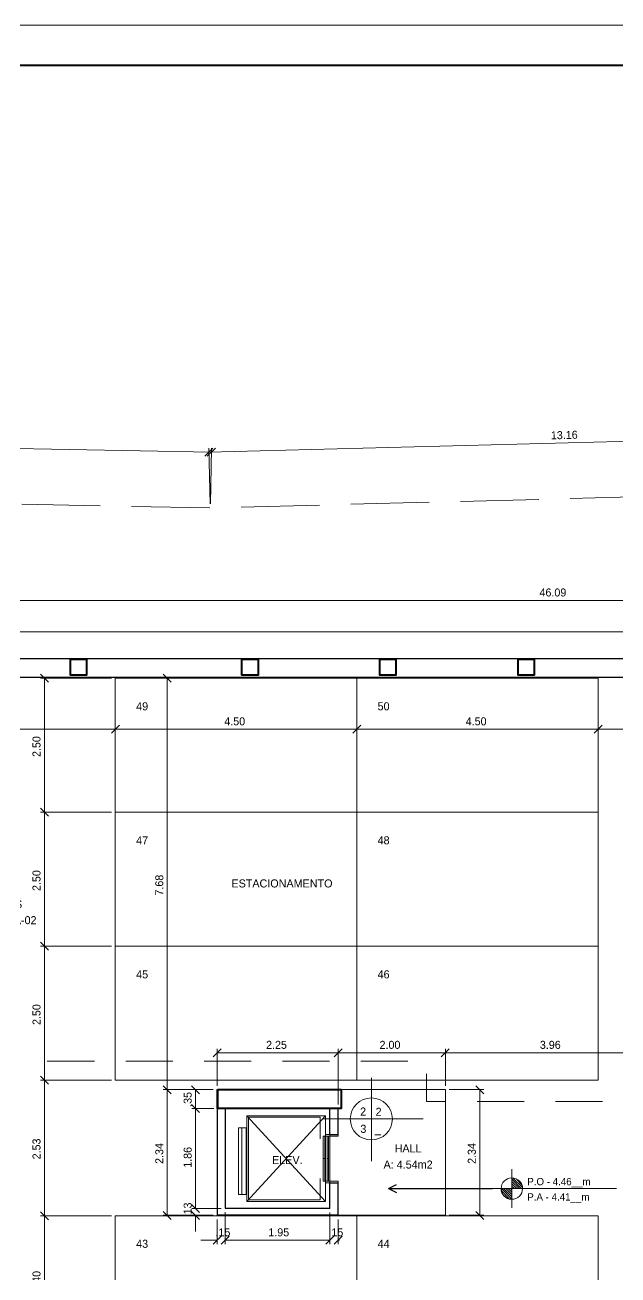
# Model space of a CAD drawing. Header units: metres. Extents: x -5.3 to 83.9, y -21.1 to 42.
# Drawn here: x 15.48 to 26.53, y 18.7 to 42.02 of the extents above; entities that cross this region are included whole.
import ezdxf
from ezdxf.enums import TextEntityAlignment as Align

# ---------------------------------------------------------------- set-up
doc = ezdxf.new("R2010")
doc.units = ezdxf.units.M
doc.header["$MEASUREMENT"] = 0
doc.linetypes.add('DGN Style 2', pattern=[1.46055, 0.87633, -0.58422])
doc.linetypes.add('DGN Style 3', pattern=[2.04477, 1.46055, -0.58422])
for name, color, linetype, lineweight in [('Level 23', 7, 'Continuous', 0), ('Level 24', 7, 'Continuous', 0), ('Level 28', 7, 'Continuous', 0), ('Level 31', 7, 'Continuous', 0), ('Level 41', 7, 'Continuous', 0), ('Level 42', 7, 'Continuous', 0), ('Level 54', 7, 'Continuous', 0), ('Level 63', 7, 'Continuous', 0), ('Level 7', 7, 'Continuous', 0), ('Level 8', 7, 'Continuous', 0)]:
    doc.layers.add(name, color=color, linetype=linetype, lineweight=lineweight)
doc.styles.add('Style-CIVIL', font='CIVIL.shx')
doc.styles.add('Style-INTL_ENGINEERING', font='INTL_ENGINEERING.shx')
doc.dimstyles.get("Standard").update_dxf_attribs({"dimtxt": 0.18, "dimasz": 0.18, "dimexe": 0.18, "dimexo": 0.0625, "dimgap": 0.09, "dimtad": 0, "dimtih": 1, "dimtoh": 1, "dimdec": 4, "dimzin": 1, "dimdsep": 46, "dimtxsty": 'Standard', "dimcen": 0, "dimadec": 0, "dimazin": 0, "dimtfac": 1, "dimtdec": 4, "dimtofl": 0, "dimtmove": 0, "dimatfit": 3, "dimfxl": 0, "dimtolj": 1, "dimtzin": 1, "dimarcsym": 0})

# ---------------------------------------------------------------- blocks, each defined once
blk = doc.blocks.new('*D64')
at = {"layer": 'Defpoints'}
for p in [(2.377, 34.366), (10.665, 34.208), (2.358, 33.328), (18.933, 33.013)]:
    blk.add_point(p, dxfattribs=at)
at = {"layer": 'Level 23', "color": 2, "linetype": 'Continuous', "lineweight": 0}
for p, q in [((2.301, 34.292), (2.454, 34.439)), ((2.359, 33.403), (2.379, 34.44)), ((18.953, 34.051), (2.377, 34.366)), ((19.029, 34.124), (18.877, 33.977)), ((18.935, 33.088), (18.954, 34.125))]:
    blk.add_line(p, q, dxfattribs=at)
at = {"layer": 'Level 23', "color": 2, "linetype": 'Continuous', "lineweight": 0, "style": 'Style-INTL_ENGINEERING'}
blk.add_text('16.58', height=0.1492, rotation=358.9108, dxfattribs=at).set_placement((10.427, 34.362), align=Align.MIDDLE_LEFT)
blk = doc.blocks.new('_Oblique')
at = {"color": 0, "linetype": 'ByBlock', "lineweight": -2}
blk.add_line((0.5, 0.5), (-0.5, -0.5), dxfattribs=at)
blk = doc.blocks.new('*D65')
at = {"layer": 'Defpoints'}
for p in [(18.906, 34.051), (25.485, 34.221), (32.09, 33.353), (18.933, 33.013)]:
    blk.add_point(p, dxfattribs=at)
at = {"layer": 'Level 23', "color": 2, "linetype": 'Continuous', "lineweight": 0}
for p, q in [((32.063, 34.391), (18.906, 34.051)), ((32.136, 34.468), (31.991, 34.315)), ((32.088, 33.427), (32.061, 34.465)), ((18.834, 33.975), (18.979, 34.128)), ((18.931, 33.088), (18.904, 34.126))]:
    blk.add_line(p, q, dxfattribs=at)
at = {"layer": 'Level 23', "color": 2, "linetype": 'Continuous', "lineweight": 0, "style": 'Style-INTL_ENGINEERING'}
blk.add_text('13.16', height=0.1492, rotation=1.4796, dxfattribs=at).set_placement((25.282, 34.365), align=Align.MIDDLE_LEFT)
blk = doc.blocks.new('*D70')
at = {"layer": 'Defpoints'}
for p in [(14.969, 30.699), (27.274, 30.699), (2.664, 29.854), (27.274, 29.854)]:
    blk.add_point(p, dxfattribs=at)
at = {"layer": 'Level 23', "color": 2, "linetype": 'Continuous', "lineweight": 0}
for p, q in [((2.59, 30.624), (2.739, 30.773)), ((2.664, 29.928), (2.664, 30.773)), ((2.664, 30.699), (27.274, 30.699)), ((27.348, 30.773), (27.199, 30.624)), ((27.274, 29.928), (27.274, 30.773))]:
    blk.add_line(p, q, dxfattribs=at)
at = {"layer": 'Level 23', "color": 2, "linetype": 'Continuous', "lineweight": 0, "style": 'Style-INTL_ENGINEERING'}
blk.add_text('24.61', height=0.1492, dxfattribs=at).set_placement((14.728, 30.848), align=Align.MIDDLE_LEFT)
blk = doc.blocks.new('*D75')
at = {"layer": 'Defpoints'}
for p in [(25.361, 31.286), (48.407, 31.286), (2.314, 30.204), (48.407, 30.204)]:
    blk.add_point(p, dxfattribs=at)
at = {"layer": 'Level 23', "color": 2, "linetype": 'Continuous', "lineweight": 0}
for p, q in [((2.24, 31.211), (2.389, 31.36)), ((2.314, 30.278), (2.314, 31.36)), ((2.314, 31.286), (48.407, 31.286)), ((48.481, 31.36), (48.332, 31.211)), ((48.407, 30.278), (48.407, 31.36))]:
    blk.add_line(p, q, dxfattribs=at)
at = {"layer": 'Level 23', "color": 2, "linetype": 'Continuous', "lineweight": 0, "style": 'Style-INTL_ENGINEERING'}
blk.add_text('46.09', height=0.1492, dxfattribs=at).set_placement((25.07, 31.435), align=Align.MIDDLE_LEFT)
blk = doc.blocks.new('*D139')
at = {"layer": 'Defpoints'}
for p in [(21.664, 28.883), (23.914, 28.883), (21.664, 28.151), (26.164, 28.151)]:
    blk.add_point(p, dxfattribs=at)
at = {"layer": 'Level 23', "color": 2, "linetype": 'Continuous', "lineweight": 0}
for p, q in [((21.59, 28.808), (21.739, 28.957)), ((21.664, 28.225), (21.664, 28.957)), ((26.239, 28.957), (26.09, 28.808)), ((26.164, 28.225), (26.164, 28.957)), ((26.164, 28.883), (21.664, 28.883))]:
    blk.add_line(p, q, dxfattribs=at)
at = {"layer": 'Level 23', "color": 2, "linetype": 'Continuous', "lineweight": 0, "style": 'Style-INTL_ENGINEERING'}
blk.add_text('4.50', height=0.1492, rotation=0.0001, dxfattribs=at).set_placement((23.695, 29.031), align=Align.MIDDLE_LEFT)
blk = doc.blocks.new('*D140')
at = {"layer": 'Defpoints'}
for p in [(17.164, 28.883), (19.414, 28.883), (17.164, 28.151), (21.664, 28.151)]:
    blk.add_point(p, dxfattribs=at)
at = {"layer": 'Level 23', "color": 2, "linetype": 'Continuous', "lineweight": 0}
for p, q in [((17.09, 28.808), (17.239, 28.957)), ((17.164, 28.225), (17.164, 28.957)), ((21.739, 28.957), (21.59, 28.808)), ((21.664, 28.225), (21.664, 28.957)), ((21.664, 28.883), (17.164, 28.883))]:
    blk.add_line(p, q, dxfattribs=at)
at = {"layer": 'Level 23', "color": 2, "linetype": 'Continuous', "lineweight": 0, "style": 'Style-INTL_ENGINEERING'}
blk.add_text('4.50', height=0.1492, rotation=0.0001, dxfattribs=at).set_placement((19.195, 29.031), align=Align.MIDDLE_LEFT)
blk = doc.blocks.new('*D141')
at = {"layer": 'Defpoints'}
for p in [(11.664, 28.883), (14.414, 28.883), (11.664, 28.145), (17.164, 28.151)]:
    blk.add_point(p, dxfattribs=at)
at = {"layer": 'Level 23', "color": 2, "linetype": 'Continuous', "lineweight": 0}
for p, q in [((11.59, 28.808), (11.739, 28.957)), ((11.664, 28.219), (11.664, 28.957)), ((17.239, 28.957), (17.09, 28.808)), ((17.164, 28.225), (17.164, 28.957)), ((17.164, 28.883), (11.664, 28.883))]:
    blk.add_line(p, q, dxfattribs=at)
at = {"layer": 'Level 23', "color": 2, "linetype": 'Continuous', "lineweight": 0, "style": 'Style-INTL_ENGINEERING'}
blk.add_text('5.50', height=0.1492, rotation=0.0001, dxfattribs=at).set_placement((14.195, 29.031), align=Align.MIDDLE_LEFT)
blk = doc.blocks.new('*D138')
at = {"layer": 'Defpoints'}
for p in [(26.164, 28.883), (26.719, 28.883), (26.164, 28.151), (27.274, 27.54)]:
    blk.add_point(p, dxfattribs=at)
at = {"layer": 'Level 23', "color": 2, "linetype": 'Continuous', "lineweight": 0}
for p, q in [((26.09, 28.808), (26.239, 28.957)), ((26.164, 28.225), (26.164, 28.957)), ((27.348, 28.957), (27.199, 28.808)), ((27.274, 27.614), (27.274, 28.957)), ((27.274, 28.883), (26.164, 28.883))]:
    blk.add_line(p, q, dxfattribs=at)
at = {"layer": 'Level 23', "color": 2, "linetype": 'Continuous', "lineweight": 0, "style": 'Style-INTL_ENGINEERING'}
blk.add_text('1.11', height=0.1492, rotation=0.0001, dxfattribs=at).set_placement((26.633, 29.031), align=Align.MIDDLE_LEFT)
blk = doc.blocks.new('*D185')
at = {"layer": 'Defpoints'}
for p in [(28.39, 19.389), (26.164, 18.377), (27.277, 18.377), (26.164, 17.409)]:
    blk.add_point(p, dxfattribs=at)
at = {"layer": 'Level 23', "color": 2, "linetype": 'Continuous', "lineweight": 0}
for p, q in [((28.39, 19.315), (28.39, 18.302)), ((26.09, 18.302), (26.239, 18.451)), ((26.164, 17.483), (26.164, 18.451)), ((28.464, 18.451), (28.315, 18.302)), ((28.39, 18.377), (26.164, 18.377))]:
    blk.add_line(p, q, dxfattribs=at)
at = {"layer": 'Level 23', "color": 2, "linetype": 'Continuous', "lineweight": 0, "style": 'Style-INTL_ENGINEERING'}
blk.add_text('2.23', height=0.1492, dxfattribs=at).set_placement((27.064, 18.525), align=Align.MIDDLE_LEFT)
blk = doc.blocks.new('*D196')
at = {"layer": 'Defpoints'}
for p in [(17.164, 27.335), (15.844, 26.085), (15.844, 24.835), (17.164, 24.835)]:
    blk.add_point(p, dxfattribs=at)
at = {"layer": 'Level 23', "color": 2, "linetype": 'Continuous', "lineweight": 0}
for p, q in [((15.769, 27.41), (15.918, 27.261)), ((17.09, 27.335), (15.769, 27.335)), ((15.844, 27.335), (15.844, 24.835)), ((15.918, 24.761), (15.769, 24.91)), ((17.09, 24.835), (15.769, 24.835))]:
    blk.add_line(p, q, dxfattribs=at)
at = {"layer": 'Level 23', "color": 2, "linetype": 'Continuous', "lineweight": 0, "style": 'Style-INTL_ENGINEERING'}
blk.add_text('2.50', height=0.1492, rotation=89.9997, dxfattribs=at).set_placement((15.695, 25.866), align=Align.MIDDLE_LEFT)
blk = doc.blocks.new('*D197')
at = {"layer": 'Defpoints'}
for p in [(17.164, 24.835), (15.844, 23.585), (15.844, 22.335), (17.164, 22.335)]:
    blk.add_point(p, dxfattribs=at)
at = {"layer": 'Level 23', "color": 2, "linetype": 'Continuous', "lineweight": 0}
for p, q in [((15.769, 24.91), (15.918, 24.761)), ((17.09, 24.835), (15.769, 24.835)), ((15.844, 24.835), (15.844, 22.335)), ((15.918, 22.261), (15.769, 22.41)), ((17.09, 22.335), (15.769, 22.335))]:
    blk.add_line(p, q, dxfattribs=at)
at = {"layer": 'Level 23', "color": 2, "linetype": 'Continuous', "lineweight": 0, "style": 'Style-INTL_ENGINEERING'}
blk.add_text('2.50', height=0.1492, rotation=89.9997, dxfattribs=at).set_placement((15.695, 23.366), align=Align.MIDDLE_LEFT)
blk = doc.blocks.new('*D198')
at = {"layer": 'Defpoints'}
for p in [(17.164, 22.335), (15.844, 21.072), (15.844, 19.809), (17.164, 19.809)]:
    blk.add_point(p, dxfattribs=at)
at = {"layer": 'Level 23', "color": 2, "linetype": 'Continuous', "lineweight": 0}
for p, q in [((15.769, 22.41), (15.918, 22.261)), ((17.09, 22.335), (15.769, 22.335)), ((15.844, 22.335), (15.844, 19.809)), ((15.918, 19.734), (15.769, 19.884)), ((17.09, 19.809), (15.769, 19.809))]:
    blk.add_line(p, q, dxfattribs=at)
at = {"layer": 'Level 23', "color": 2, "linetype": 'Continuous', "lineweight": 0, "style": 'Style-INTL_ENGINEERING'}
blk.add_text('2.53', height=0.1492, rotation=89.9997, dxfattribs=at).set_placement((15.695, 20.86), align=Align.MIDDLE_LEFT)
blk = doc.blocks.new('*D199')
at = {"layer": 'Defpoints'}
for p in [(17.164, 19.809), (15.844, 18.609), (15.844, 17.409), (17.164, 17.409)]:
    blk.add_point(p, dxfattribs=at)
at = {"layer": 'Level 23', "color": 2, "linetype": 'Continuous', "lineweight": 0}
for p, q in [((15.769, 19.884), (15.918, 19.734)), ((17.09, 19.809), (15.769, 19.809)), ((15.844, 19.809), (15.844, 17.409)), ((15.918, 17.334), (15.769, 17.484)), ((17.09, 17.409), (15.769, 17.409))]:
    blk.add_line(p, q, dxfattribs=at)
at = {"layer": 'Level 23', "color": 2, "linetype": 'Continuous', "lineweight": 0, "style": 'Style-INTL_ENGINEERING'}
blk.add_text('2.40', height=0.1492, rotation=89.9997, dxfattribs=at).set_placement((15.695, 18.39), align=Align.MIDDLE_LEFT)
blk = doc.blocks.new('*D195')
at = {"layer": 'Defpoints'}
for p in [(17.164, 29.835), (15.844, 28.585), (15.844, 27.335), (17.164, 27.335)]:
    blk.add_point(p, dxfattribs=at)
at = {"layer": 'Level 23', "color": 2, "linetype": 'Continuous', "lineweight": 0}
for p, q in [((15.769, 29.91), (15.918, 29.761)), ((17.09, 29.835), (15.769, 29.835)), ((15.844, 29.835), (15.844, 27.335)), ((15.918, 27.261), (15.769, 27.41)), ((17.09, 27.335), (15.769, 27.335))]:
    blk.add_line(p, q, dxfattribs=at)
at = {"layer": 'Level 23', "color": 2, "linetype": 'Continuous', "lineweight": 0, "style": 'Style-INTL_ENGINEERING'}
blk.add_text('2.50', height=0.1492, rotation=89.9997, dxfattribs=at).set_placement((15.695, 28.366), align=Align.MIDDLE_LEFT)
blk = doc.blocks.new('*D202')
at = {"layer": 'Defpoints'}
for p in [(22.315, 22.847), (23.315, 22.847), (23.315, 22.16), (21.315, 21.81)]:
    blk.add_point(p, dxfattribs=at)
at = {"layer": 'Level 23', "color": 2, "linetype": 'Continuous', "lineweight": 0}
for p, q in [((21.24, 22.772), (21.389, 22.921)), ((21.315, 21.884), (21.315, 22.921)), ((23.389, 22.921), (23.24, 22.772)), ((23.315, 22.234), (23.315, 22.921)), ((21.315, 22.847), (23.315, 22.847))]:
    blk.add_line(p, q, dxfattribs=at)
at = {"layer": 'Level 23', "color": 2, "linetype": 'Continuous', "lineweight": 0, "style": 'Style-INTL_ENGINEERING'}
blk.add_text('2.00', height=0.1492, dxfattribs=at).set_placement((22.089, 22.996), align=Align.MIDDLE_LEFT)
blk = doc.blocks.new('*D203')
at = {"layer": 'Defpoints'}
for p in [(25.294, 22.847), (27.274, 22.847), (23.315, 22.16), (27.274, 21.939)]:
    blk.add_point(p, dxfattribs=at)
at = {"layer": 'Level 23', "color": 2, "linetype": 'Continuous', "lineweight": 0}
for p, q in [((23.24, 22.772), (23.389, 22.921)), ((23.315, 22.234), (23.315, 22.921)), ((27.348, 22.921), (27.199, 22.772)), ((27.274, 22.013), (27.274, 22.921)), ((23.315, 22.847), (27.274, 22.847))]:
    blk.add_line(p, q, dxfattribs=at)
at = {"layer": 'Level 23', "color": 2, "linetype": 'Continuous', "lineweight": 0, "style": 'Style-INTL_ENGINEERING'}
blk.add_text('3.96', height=0.1492, dxfattribs=at).set_placement((25.077, 22.996), align=Align.MIDDLE_LEFT)
blk = doc.blocks.new('*D201')
at = {"layer": 'Defpoints'}
for p in [(20.187, 22.847), (21.315, 22.847), (19.06, 22.16), (21.315, 21.81)]:
    blk.add_point(p, dxfattribs=at)
at = {"layer": 'Level 23', "color": 2, "linetype": 'Continuous', "lineweight": 0}
for p, q in [((18.985, 22.772), (19.134, 22.921)), ((19.06, 22.234), (19.06, 22.921)), ((21.389, 22.921), (21.24, 22.772)), ((21.315, 21.884), (21.315, 22.921)), ((19.06, 22.847), (21.315, 22.847))]:
    blk.add_line(p, q, dxfattribs=at)
at = {"layer": 'Level 23', "color": 2, "linetype": 'Continuous', "lineweight": 0, "style": 'Style-INTL_ENGINEERING'}
blk.add_text('2.25', height=0.1492, dxfattribs=at).set_placement((19.974, 22.996), align=Align.MIDDLE_LEFT)
blk = doc.blocks.new('*D208')
at = {"layer": 'Defpoints'}
for p in [(19.21, 19.951), (21.165, 19.946), (19.21, 19.35), (20.187, 19.35)]:
    blk.add_point(p, dxfattribs=at)
at = {"layer": 'Level 23', "color": 2, "linetype": 'Continuous', "lineweight": 0}
for p, q in [((19.21, 19.877), (19.21, 19.276)), ((21.165, 19.871), (21.165, 19.276)), ((19.135, 19.276), (19.284, 19.425)), ((21.239, 19.425), (21.09, 19.276)), ((21.165, 19.35), (19.21, 19.35))]:
    blk.add_line(p, q, dxfattribs=at)
at = {"layer": 'Level 23', "color": 2, "linetype": 'Continuous', "lineweight": 0, "style": 'Style-INTL_ENGINEERING'}
blk.add_text('1.95', height=0.1492, dxfattribs=at).set_placement((20.016, 19.499), align=Align.MIDDLE_LEFT)
blk = doc.blocks.new('*D209')
at = {"layer": 'Defpoints'}
for p in [(19.21, 19.951), (19.06, 19.816), (19.06, 19.35), (19.135, 19.35)]:
    blk.add_point(p, dxfattribs=at)
at = {"layer": 'Level 23', "color": 2, "linetype": 'Continuous', "lineweight": 0}
for p, q in [((19.21, 19.877), (19.21, 19.276)), ((19.06, 19.741), (19.06, 19.276)), ((19.134, 19.425), (18.985, 19.276)), ((19.135, 19.276), (19.284, 19.425)), ((18.76, 19.35), (19.06, 19.35)), ((19.238, 19.35), (19.21, 19.35))]:
    blk.add_line(p, q, dxfattribs=at)
at = {"layer": 'Level 23', "color": 2, "linetype": 'Continuous', "lineweight": 0, "style": 'Style-INTL_ENGINEERING'}
blk.add_text('.15', height=0.1492, dxfattribs=at).set_placement((19.031, 19.499), align=Align.MIDDLE_LEFT)
blk = doc.blocks.new('*D207')
at = {"layer": 'Defpoints'}
for p in [(21.165, 19.946), (21.315, 19.816), (21.165, 19.35), (21.24, 19.35)]:
    blk.add_point(p, dxfattribs=at)
at = {"layer": 'Level 23', "color": 2, "linetype": 'Continuous', "lineweight": 0}
for p, q in [((21.165, 19.871), (21.165, 19.276)), ((21.315, 19.741), (21.315, 19.276)), ((21.239, 19.425), (21.09, 19.276)), ((21.24, 19.276), (21.389, 19.425)), ((20.865, 19.35), (21.165, 19.35)), ((21.343, 19.35), (21.315, 19.35))]:
    blk.add_line(p, q, dxfattribs=at)
at = {"layer": 'Level 23', "color": 2, "linetype": 'Continuous', "lineweight": 0, "style": 'Style-INTL_ENGINEERING'}
blk.add_text('.15', height=0.1492, dxfattribs=at).set_placement((21.136, 19.499), align=Align.MIDDLE_LEFT)
blk = doc.blocks.new('*D214')
at = {"layer": 'Defpoints'}
for p in [(19.075, 21.81), (18.661, 20.878), (18.661, 19.946), (19.21, 19.946)]:
    blk.add_point(p, dxfattribs=at)
at = {"layer": 'Level 23', "color": 2, "linetype": 'Continuous', "lineweight": 0}
for p, q in [((18.586, 21.884), (18.736, 21.735)), ((19, 21.81), (18.587, 21.81)), ((18.661, 21.81), (18.661, 19.946)), ((18.736, 19.871), (18.586, 20.02)), ((19.135, 19.946), (18.587, 19.946))]:
    blk.add_line(p, q, dxfattribs=at)
at = {"layer": 'Level 23', "color": 2, "linetype": 'Continuous', "lineweight": 0, "style": 'Style-INTL_ENGINEERING'}
blk.add_text('1.86', height=0.1492, rotation=90, dxfattribs=at).set_placement((18.512, 20.703), align=Align.MIDDLE_LEFT)
blk = doc.blocks.new('*D215')
at = {"layer": 'Defpoints'}
for p in [(18.661, 19.881), (19.21, 19.946), (18.661, 19.816), (19.06, 19.816)]:
    blk.add_point(p, dxfattribs=at)
at = {"layer": 'Level 23', "color": 2, "linetype": 'Continuous', "lineweight": 0}
for p, q in [((18.736, 19.871), (18.586, 20.02)), ((18.586, 19.89), (18.736, 19.741)), ((19.135, 19.946), (18.587, 19.946)), ((18.661, 19.984), (18.661, 19.946)), ((18.985, 19.816), (18.587, 19.816)), ((18.661, 19.516), (18.661, 19.816))]:
    blk.add_line(p, q, dxfattribs=at)
at = {"layer": 'Level 23', "color": 2, "linetype": 'Continuous', "lineweight": 0, "style": 'Style-INTL_ENGINEERING'}
blk.add_text('.13', height=0.1492, rotation=90, dxfattribs=at).set_placement((18.512, 19.777), align=Align.MIDDLE_LEFT)
blk = doc.blocks.new('*D213')
at = {"layer": 'Defpoints'}
for p in [(19.06, 22.16), (18.661, 21.985), (18.661, 21.81), (19.075, 21.81)]:
    blk.add_point(p, dxfattribs=at)
at = {"layer": 'Level 23', "color": 2, "linetype": 'Continuous', "lineweight": 0}
for p, q in [((18.586, 22.234), (18.736, 22.085)), ((18.985, 22.16), (18.587, 22.16)), ((18.661, 22.16), (18.661, 21.81)), ((18.736, 21.735), (18.586, 21.884)), ((19, 21.81), (18.587, 21.81))]:
    blk.add_line(p, q, dxfattribs=at)
at = {"layer": 'Level 23', "color": 2, "linetype": 'Continuous', "lineweight": 0, "style": 'Style-INTL_ENGINEERING'}
blk.add_text('.35', height=0.1492, rotation=90, dxfattribs=at).set_placement((18.512, 21.839), align=Align.MIDDLE_LEFT)
blk = doc.blocks.new('*D217')
at = {"layer": 'Defpoints'}
for p in [(19.06, 22.16), (18.132, 20.988), (18.132, 19.816), (19.06, 19.816)]:
    blk.add_point(p, dxfattribs=at)
at = {"layer": 'Level 23', "color": 2, "linetype": 'Continuous', "lineweight": 0}
for p, q in [((18.058, 22.234), (18.207, 22.085)), ((18.985, 22.16), (18.058, 22.16)), ((18.132, 22.16), (18.132, 19.816)), ((18.207, 19.741), (18.058, 19.89)), ((18.985, 19.816), (18.058, 19.816))]:
    blk.add_line(p, q, dxfattribs=at)
at = {"layer": 'Level 23', "color": 2, "linetype": 'Continuous', "lineweight": 0, "style": 'Style-INTL_ENGINEERING'}
blk.add_text('2.34', height=0.1492, rotation=90, dxfattribs=at).set_placement((17.983, 20.775), align=Align.MIDDLE_LEFT)
blk = doc.blocks.new('*D216')
at = {"layer": 'Defpoints'}
for p in [(19.414, 29.835), (18.132, 25.998), (18.132, 22.16), (19.06, 22.16)]:
    blk.add_point(p, dxfattribs=at)
at = {"layer": 'Level 23', "color": 2, "linetype": 'Continuous', "lineweight": 0}
for p, q in [((18.058, 29.91), (18.207, 29.761)), ((19.34, 29.835), (18.058, 29.835)), ((18.132, 29.835), (18.132, 22.16)), ((18.207, 22.085), (18.058, 22.234)), ((18.985, 22.16), (18.058, 22.16))]:
    blk.add_line(p, q, dxfattribs=at)
at = {"layer": 'Level 23', "color": 2, "linetype": 'Continuous', "lineweight": 0, "style": 'Style-INTL_ENGINEERING'}
blk.add_text('7.68', height=0.1492, rotation=90, dxfattribs=at).set_placement((17.983, 25.781), align=Align.MIDDLE_LEFT)
blk = doc.blocks.new('*D223')
at = {"layer": 'Defpoints'}
for p in [(23.315, 22.16), (23.957, 20.988), (23.315, 19.816), (23.957, 19.816)]:
    blk.add_point(p, dxfattribs=at)
at = {"layer": 'Level 23', "color": 2, "linetype": 'Continuous', "lineweight": 0}
for p, q in [((23.389, 22.16), (24.031, 22.16)), ((23.882, 22.234), (24.031, 22.085)), ((23.957, 22.16), (23.957, 19.816)), ((24.031, 19.741), (23.882, 19.89)), ((23.389, 19.816), (24.031, 19.816))]:
    blk.add_line(p, q, dxfattribs=at)
at = {"layer": 'Level 23', "color": 2, "linetype": 'Continuous', "lineweight": 0, "style": 'Style-INTL_ENGINEERING'}
blk.add_text('2.34', height=0.1492, rotation=90, dxfattribs=at).set_placement((23.808, 20.775), align=Align.MIDDLE_LEFT)
blk = doc.blocks.new('*U230')
at = {"layer": 'Level 28', "color": 4, "linetype": 'Continuous', "lineweight": 0}
for p, q in [((0, -0.798), (0, 0.743)), ((-0.012, -0.424), (-0.132, -0.546)), ((-0.049, -0.433), (-0.123, -0.506)), ((0, -0.441), (-0.117, -0.558)), ((0, -0.558), (-0.24, -0.557)), ((0, -0.468), (-0.088, -0.558)), ((0, -0.497), (-0.06, -0.558)), ((0, -0.525), (-0.032, -0.557)), ((0, -0.554), (-0.004, -0.557)), ((0.102, -0.557), (0, -0.66)), ((0.017, -0.558), (0, -0.574)), ((0.046, -0.558), (0, -0.602)), ((0.073, -0.558), (0, -0.631)), ((0.131, -0.558), (0, -0.687)), ((0, -0.558), (0.24, -0.558)), ((0.131, -0.585), (0.027, -0.687)), ((0.108, -0.636), (0.079, -0.664))]:
    blk.add_line(p, q, dxfattribs=at)
at = {"layer": 'Level 28', "color": 4, "linetype": 'Continuous', "lineweight": 0, "flags": 128}
for points in [[(-0.133, -0.558, -0.414214), (0, -0.424), (0, -0.424), (0, -0.558), (-0.133, -0.558)], [(0.133, -0.558, -0.414214), (0, -0.691), (0, -0.69), (0, -0.558), (0.134, -0.558)]]:
    blk.add_lwpolyline(points, format="xyb", close=True, dxfattribs=at)
at = {"layer": 'Level 28', "color": 4, "linetype": 'Continuous', "lineweight": 0}
blk.add_circle((0, -0.558), 0.133, dxfattribs=at)
at = {"layer": 'Level 28', "color": 4, "linetype": 'Continuous', "lineweight": 0, "style": 'Style-CIVIL'}
for s, p in [('P.O - 4.46__m', (-0.042, -0.366)), ('P.A - 4.41__m', (0.149, -0.366))]:
    blk.add_text(s, height=0.09045, rotation=90, dxfattribs=at).set_placement(p)
blk = doc.blocks.new('TerminatorOpen')
at = {"color": 0, "linetype": 'ByBlock', "lineweight": -2}
for q in [(-1, 0.5), (-1, 0), (-1, -0.5)]:
    blk.add_line((0, 0), q, dxfattribs=at)
blk = doc.blocks.new('ELEV1_')
at = {"color": 7, "linetype": 'Continuous', "lineweight": 30}
for p, q in [((-0.45, 0), (-0.45, 0.15)), ((0.45, 0), (0.45, 0.15))]:
    blk.add_line(p, q, dxfattribs=at)
at = {"color": 7, "linetype": 'Continuous', "lineweight": 0}
blk.add_line((-0.45, 0), (0.45, 0), dxfattribs=at)
at = {"color": 120, "linetype": 'Continuous', "lineweight": 0}
for p, q in [((0.8, -0.083), (-0.8, -1.549)), ((0.8, -1.549), (-0.8, -0.083)), ((-0.771, -0.18), (-0.771, -1.52)), ((-0.771, -0.18), (-0.37, -0.18)), ((-0.42, -0.03), (-0.42, -0.055)), ((0.42, -0.03), (-0.42, -0.03)), ((-0.42, -0.055), (0.42, -0.055)), ((-0.42, -0.095), (-0.42, -0.13)), ((0.42, -0.095), (-0.42, -0.095)), ((-0.42, -0.13), (0.42, -0.13)), ((0, -0.03), (0, -0.055)), ((0, -0.095), (0, -0.13)), ((0.37, -0.18), (0.771, -0.18)), ((0.42, -0.055), (0.42, -0.03)), ((0.42, -0.13), (0.42, -0.095)), ((0.771, -1.52), (0.771, -0.18)), ((-0.771, -1.52), (0.771, -1.52)), ((-0.571, -1.708), (-0.571, -1.645)), ((-0.571, -1.708), (0.671, -1.708)), ((0.671, -1.708), (0.671, -1.645))]:
    blk.add_line(p, q, dxfattribs=at)
at = {"color": 120, "linetype": 'Continuous', "lineweight": 0, "flags": 128}
for points in [[(-0.42, -0.083), (-0.45, -0.083), (-0.45, 0.15), (-0.42, 0.15)], [(0.42, -0.083), (0.45, -0.083), (0.45, 0.15), (0.42, 0.15)], [(-0.8, -1.549), (0.8, -1.549), (0.8, -0.083), (-0.8, -0.083)], [(-0.571, -1.645), (0.671, -1.645), (0.671, -1.565), (-0.571, -1.565)]]:
    blk.add_lwpolyline(points, close=True, dxfattribs=at)

msp = doc.modelspace()

# ---------------------------------------------------------------- linework, layer by layer
at = {"layer": 'Level 24', "color": 2, "linetype": 'Continuous', "lineweight": 13}
for p, q in [((21.936, 20.824), (21.936, 22.378)), ((21.021, 21.615), (22.904, 21.615))]:
    msp.add_line(p, q, dxfattribs=at)
msp.add_circle((21.936, 21.614), 0.392, dxfattribs=at)
at = {"layer": 'Level 31', "color": 30, "linetype": 'Continuous', "lineweight": 0}
for p, q in [((21.375, 22.16), (23.315, 22.16)), ((23.315, 22.16), (23.315, 19.816)), ((23.215, 19.809), (21.215, 19.809)), ((21.315, 19.816), (23.315, 19.816))]:
    msp.add_line(p, q, dxfattribs=at)
at = {"layer": 'Level 41', "color": 7, "linetype": 'Continuous', "lineweight": 30}
for p, q in [((19.06, 21.81), (19.06, 19.816)), ((19.21, 21.81), (19.21, 19.951)), ((21.165, 21.324), (21.165, 21.81)), ((21.315, 21.324), (21.315, 21.81)), ((21.165, 19.946), (21.165, 20.424)), ((21.315, 19.816), (21.315, 20.424)), ((21.165, 19.946), (19.21, 19.946)), ((21.315, 19.816), (19.06, 19.816))]:
    msp.add_line(p, q, dxfattribs=at)
at = {"layer": 'Level 41', "color": 7, "linetype": 'Continuous', "lineweight": 30, "flags": 128}
msp.add_lwpolyline([(19.06, 21.81), (19.06, 22.16), (19.075, 22.16)], dxfattribs=at)
at = {"layer": 'Level 41', "color": 91, "linetype": 'Continuous', "lineweight": 40, "flags": 128}
msp.add_lwpolyline([(19.075, 22.16), (21.375, 22.16), (21.375, 21.81), (19.075, 21.81)], close=True, dxfattribs=at)
at = {"layer": 'Level 42', "color": 7, "linetype": 'Continuous', "lineweight": 30}
for p, q in [((19.06, 21.81), (19.06, 19.816)), ((19.21, 21.81), (19.21, 19.951)), ((21.165, 21.324), (21.165, 21.81)), ((21.315, 21.324), (21.315, 21.81)), ((21.165, 19.946), (21.165, 20.424)), ((21.315, 19.816), (21.315, 20.424)), ((21.165, 19.946), (19.21, 19.946)), ((21.315, 19.816), (19.06, 19.816))]:
    msp.add_line(p, q, dxfattribs=at)
at = {"layer": 'Level 42', "color": 2, "linetype": 'Continuous', "lineweight": 40, "flags": 128}
for points in [[(16.33, 30.19), (16.63, 30.19), (16.63, 29.89), (16.33, 29.89)], [(19.525, 30.19), (19.825, 30.19), (19.825, 29.89), (19.525, 29.89)], [(22.095, 30.19), (22.395, 30.19), (22.395, 29.89), (22.095, 29.89)], [(24.67, 30.19), (24.97, 30.19), (24.97, 29.89), (24.67, 29.89)], [(19.075, 22.16), (21.375, 22.16), (21.375, 21.81), (19.075, 21.81)]]:
    msp.add_lwpolyline(points, close=True, dxfattribs=at)
at = {"layer": 'Level 54', "color": 131, "linetype": 'DGN Style 3', "lineweight": 0, "flags": 128}
msp.add_lwpolyline([(2.358, 33.328), (1.811, -6.255), (18.717, -6.212), (31.612, -6.518), (38.43, -6.548), (45.404, -6.752), (59.403, -7.053), (58.938, 33.63), (45.693, 33.468), (39.328, 33.473), (32.09, 33.353), (18.933, 33.013)], close=True, dxfattribs=at)
at = {"layer": 'Level 63', "color": 131, "linetype": 'Continuous', "lineweight": 40}
msp.add_line((-3.45, 41.271), (83.101, 41.27), dxfattribs=at)
at = {"layer": 'Level 63', "color": 131, "linetype": 'Continuous', "lineweight": 0, "flags": 128}
msp.add_lwpolyline([(83.851, 42.02), (-5.325, 42.02), (-5.325, -21.055), (83.851, -21.055)], close=True, dxfattribs=at)
at = {"layer": 'Level 63', "color": 131, "linetype": 'Continuous', "lineweight": 13, "flags": 128}
msp.add_lwpolyline([(75.601, -20.306), (-3.45, -20.306), (-3.45, 41.271), (75.601, 41.271)], close=True, dxfattribs=at)
at = {"layer": 'Level 7', "color": 7, "linetype": 'Continuous', "lineweight": 30}
for p, q in [((2.314, 30.204), (27.725, 30.204)), ((2.664, 29.854), (48.707, 29.854))]:
    msp.add_line(p, q, dxfattribs=at)
at = {"layer": 'Level 8', "color": 7, "linetype": 'Continuous', "lineweight": 13, "flags": 128}
for points in [[(17.164, 29.835), (17.164, 27.335), (21.664, 27.335), (21.664, 29.835)], [(21.664, 29.835), (21.664, 27.335), (26.164, 27.335), (26.164, 29.835)], [(17.164, 27.335), (17.164, 24.835), (21.664, 24.835), (21.664, 27.335)], [(21.664, 27.335), (21.664, 24.835), (26.164, 24.835), (26.164, 27.335)], [(17.164, 24.835), (17.164, 22.335), (21.664, 22.335), (21.664, 24.835)], [(21.664, 24.835), (21.664, 22.335), (26.164, 22.335), (26.164, 24.835)], [(17.164, 19.809), (17.164, 17.409), (21.664, 17.409), (21.664, 19.809)], [(21.664, 19.809), (21.664, 17.409), (26.164, 17.409), (26.164, 19.809)]]:
    msp.add_lwpolyline(points, close=True, dxfattribs=at)
at = {"layer": 'Level 8', "color": 7, "linetype": 'DGN Style 2', "lineweight": 0, "flags": 128}
msp.add_lwpolyline([(33.725, 21.939), (38.035, 21.939), (38.035, 22.689), (46.865, 22.689), (46.865, 21.289), (50.625, 21.289), (50.625, 14.579), (49.925, 14.579), (49.925, 14.079), (49.375, 13.529), (39.847, 13.529), (39.227, 12.909), (31.911, 12.909), (31.694, 13.126), (29.305, 13.126), (29.088, 12.909), (21.772, 12.909), (21.152, 13.529), (11.625, 13.529), (11.075, 14.079), (11.075, 14.579), (10.375, 14.579), (10.375, 21.289), (14.135, 21.289), (14.135, 22.689), (22.965, 22.689), (22.965, 21.939), (27.274, 21.939), (27.274, 26.725), (33.724, 26.725), (33.725, 21.939)], dxfattribs=at)

# ---------------------------------------------------------------- block references
at = {"layer": 'Level 28', "color": 4, "linetype": 'Continuous', "lineweight": 0, "xscale": 1.5, "yscale": 1.5, "zscale": 1.5, "rotation": 270}
msp.add_blockref('*U230', (25.391, 20.314), dxfattribs=at)
at = {"layer": 'Level 41', "color": 120, "linetype": 'Continuous', "lineweight": 0, "xscale": 1.000000000097578, "yscale": 1.000000000097578, "rotation": 270.000800414153}
msp.add_blockref('ELEV1_', (21.165, 20.874), dxfattribs=at)
at = {"layer": 'Level 42', "color": 120, "linetype": 'Continuous', "lineweight": 0, "xscale": 1.000000000097578, "yscale": 1.000000000097578, "rotation": 270.000800414153}
msp.add_blockref('ELEV1_', (21.165, 20.874), dxfattribs=at)

# ---------------------------------------------------------------- texts
at = {"layer": 'Level 24', "color": 2, "linetype": 'Continuous', "lineweight": 13, "style": 'Style-INTL_ENGINEERING'}
for s, p in [('2', (21.727, 21.677)), ('2', (22.015, 21.672)), ('3', (21.731, 21.354)), ('_', (22.001, 21.354))]:
    msp.add_text(s, height=0.15, dxfattribs=at).set_placement(p)
at = {"layer": 'Level 24', "color": 2, "linetype": 'Continuous', "lineweight": 13, "char_height": 0.15}
for s, insert, attachment_point, line_spacing_factor, style in [('49\\P', (17.664, 29.31), 5, 1.200006, 'Style-INTL_ENGINEERING'), ('50\\P', (22.164, 29.31), 5, 1.200006, 'Style-INTL_ENGINEERING'), ('47\\P', (17.664, 26.81), 5, 1.200006, 'Style-INTL_ENGINEERING'), ('48\\P', (22.164, 26.81), 5, 1.200006, 'Style-INTL_ENGINEERING'), ('ESTACIONAMENTO\\P', (20.27, 26.006), 5, 1.200006, 'Style-INTL_ENGINEERING'), ('MARCACAO DAS VAGAS\\PVER DET. 03 / PRANCHA-02\\P', (13.054, 25.697), 1, 1.2, 'Style-CIVIL'), ('45\\P', (17.664, 24.31), 5, 1.200006, 'Style-INTL_ENGINEERING'), ('46\\P', (22.164, 24.31), 5, 1.200006, 'Style-INTL_ENGINEERING'), ('HALL\\PA: 4.54m2\\P', (22.621, 20.912), 5, 1.200006, 'Style-INTL_ENGINEERING'), ('ELEV.\\P', (20.37, 20.847), 5, 1.200006, 'Style-INTL_ENGINEERING'), ('43\\P', (17.664, 19.284), 5, 1.200006, 'Style-INTL_ENGINEERING'), ('44\\P', (22.164, 19.284), 5, 1.200006, 'Style-INTL_ENGINEERING')]:
    msp.add_mtext(s, dxfattribs=dict(at, insert=insert, attachment_point=attachment_point, line_spacing_factor=line_spacing_factor, style=style))

# ---------------------------------------------------------------- dimensions: what is measured, and where the dimension line sits
at = {"layer": 'Level 23', "color": 2, "linetype": 'Continuous', "lineweight": 0}
for base, p1, p2, angle, override, picture, middle in [((2.377, 34.366), (18.933, 33.013), (2.358, 33.328), 178.9108, {"dimtxt": 0.14925, "dimasz": 0.14925, "dimexe": 0.07425, "dimexo": 0.07425, "dimgap": 0.07425, "dimtad": 1, "dimtih": 0, "dimtoh": 0, "dimdec": 2, "dimzin": 3, "dimtxsty": 'Style-INTL_ENGINEERING', "dimblk": 'Oblique', "dimclre": 2, "dimtdec": 2, "dimatfit": 1, "dimtolj": 0, "dimtzin": 3, "dimlwe": 0}, '*D64', (10.665, 34.208)), ((18.906, 34.051), (32.09, 33.353), (18.933, 33.013), 181.4796, {"dimtxt": 0.14925, "dimasz": 0.14925, "dimexe": 0.07425, "dimexo": 0.07425, "dimgap": 0.07425, "dimtad": 1, "dimtih": 0, "dimtoh": 0, "dimdec": 2, "dimzin": 3, "dimtxsty": 'Style-INTL_ENGINEERING', "dimblk": 'Oblique', "dimclre": 2, "dimtdec": 2, "dimatfit": 1, "dimtolj": 0, "dimtzin": 3, "dimlwe": 0}, '*D65', (25.485, 34.221)), ((15.844, 27.335), (17.164, 29.835), (17.164, 27.335), 269.9997, {"dimtxt": 0.14925, "dimasz": 0.14925, "dimexe": 0.07425, "dimexo": 0.07425, "dimgap": 0.07425, "dimtad": 1, "dimtih": 0, "dimtoh": 0, "dimdec": 2, "dimzin": 7, "dimtxsty": 'Style-INTL_ENGINEERING', "dimblk": 'Oblique', "dimclre": 2, "dimtdec": 2, "dimatfit": 1, "dimtolj": 0, "dimtzin": 7, "dimlwe": 0}, '*D195', (15.844, 28.585)), ((18.1323, 22.1596), (19.4142, 29.8354), (19.0597, 22.1596), 270, {"dimtxt": 0.14925, "dimasz": 0.14925, "dimexe": 0.07425, "dimexo": 0.07425, "dimgap": 0.07425, "dimtad": 1, "dimtih": 0, "dimtoh": 0, "dimdec": 2, "dimzin": 7, "dimtxsty": 'Style-INTL_ENGINEERING', "dimblk": 'Oblique', "dimclre": 2, "dimtdec": 2, "dimatfit": 1, "dimtolj": 0, "dimtzin": 7, "dimlwe": 0}, '*D216', (18.1323, 25.9975)), ((11.664, 28.883), (17.164, 28.151), (11.664, 28.145), 180.0001, {"dimtxt": 0.14925, "dimasz": 0.14925, "dimexe": 0.07425, "dimexo": 0.07425, "dimgap": 0.07425, "dimtad": 1, "dimtih": 0, "dimtoh": 0, "dimdec": 2, "dimzin": 7, "dimtxsty": 'Style-INTL_ENGINEERING', "dimblk": 'Oblique', "dimclre": 2, "dimtdec": 2, "dimatfit": 1, "dimtolj": 0, "dimtzin": 7, "dimlwe": 0}, '*D141', (14.414, 28.883)), ((17.164, 28.883), (21.664, 28.151), (17.164, 28.151), 180.0001, {"dimtxt": 0.14925, "dimasz": 0.14925, "dimexe": 0.07425, "dimexo": 0.07425, "dimgap": 0.07425, "dimtad": 1, "dimtih": 0, "dimtoh": 0, "dimdec": 2, "dimzin": 7, "dimtxsty": 'Style-INTL_ENGINEERING', "dimblk": 'Oblique', "dimclre": 2, "dimtdec": 2, "dimatfit": 1, "dimtolj": 0, "dimtzin": 7, "dimlwe": 0}, '*D140', (19.414, 28.883)), ((21.664, 28.883), (26.164, 28.151), (21.664, 28.151), 180.0001, {"dimtxt": 0.14925, "dimasz": 0.14925, "dimexe": 0.07425, "dimexo": 0.07425, "dimgap": 0.07425, "dimtad": 1, "dimtih": 0, "dimtoh": 0, "dimdec": 2, "dimzin": 7, "dimtxsty": 'Style-INTL_ENGINEERING', "dimblk": 'Oblique', "dimclre": 2, "dimtdec": 2, "dimatfit": 1, "dimtolj": 0, "dimtzin": 7, "dimlwe": 0}, '*D139', (23.914, 28.883)), ((26.164, 28.883), (27.274, 27.54), (26.164, 28.151), 180.0001, {"dimtxt": 0.14925, "dimasz": 0.14925, "dimexe": 0.07425, "dimexo": 0.07425, "dimgap": 0.07425, "dimtad": 1, "dimtih": 0, "dimtoh": 0, "dimdec": 2, "dimzin": 7, "dimtxsty": 'Style-INTL_ENGINEERING', "dimblk": 'Oblique', "dimclre": 2, "dimtdec": 2, "dimatfit": 1, "dimtolj": 0, "dimtzin": 7, "dimlwe": 0}, '*D138', (26.719, 28.883)), ((15.844, 24.835), (17.164, 27.335), (17.164, 24.835), 269.9997, {"dimtxt": 0.14925, "dimasz": 0.14925, "dimexe": 0.07425, "dimexo": 0.07425, "dimgap": 0.07425, "dimtad": 1, "dimtih": 0, "dimtoh": 0, "dimdec": 2, "dimzin": 7, "dimtxsty": 'Style-INTL_ENGINEERING', "dimblk": 'Oblique', "dimclre": 2, "dimtdec": 2, "dimatfit": 1, "dimtolj": 0, "dimtzin": 7, "dimlwe": 0}, '*D196', (15.844, 26.085)), ((15.844, 22.335), (17.164, 24.835), (17.164, 22.335), 269.9997, {"dimtxt": 0.14925, "dimasz": 0.14925, "dimexe": 0.07425, "dimexo": 0.07425, "dimgap": 0.07425, "dimtad": 1, "dimtih": 0, "dimtoh": 0, "dimdec": 2, "dimzin": 7, "dimtxsty": 'Style-INTL_ENGINEERING', "dimblk": 'Oblique', "dimclre": 2, "dimtdec": 2, "dimatfit": 1, "dimtolj": 0, "dimtzin": 7, "dimlwe": 0}, '*D197', (15.844, 23.585)), ((15.844, 19.809), (17.164, 22.335), (17.164, 19.809), 269.9997, {"dimtxt": 0.14925, "dimasz": 0.14925, "dimexe": 0.07425, "dimexo": 0.07425, "dimgap": 0.07425, "dimtad": 1, "dimtih": 0, "dimtoh": 0, "dimdec": 2, "dimzin": 7, "dimtxsty": 'Style-INTL_ENGINEERING', "dimblk": 'Oblique', "dimclre": 2, "dimtdec": 2, "dimatfit": 1, "dimtolj": 0, "dimtzin": 7, "dimlwe": 0}, '*D198', (15.844, 21.072)), ((18.132, 19.816), (19.06, 22.16), (19.06, 19.816), 270, {"dimtxt": 0.14925, "dimasz": 0.14925, "dimexe": 0.07425, "dimexo": 0.07425, "dimgap": 0.07425, "dimtad": 1, "dimtih": 0, "dimtoh": 0, "dimdec": 2, "dimzin": 7, "dimtxsty": 'Style-INTL_ENGINEERING', "dimblk": 'Oblique', "dimclre": 2, "dimtdec": 2, "dimatfit": 1, "dimtolj": 0, "dimtzin": 7, "dimlwe": 0}, '*D217', (18.132, 20.988)), ((18.661, 21.81), (19.06, 22.16), (19.075, 21.81), 270, {"dimtxt": 0.14925, "dimasz": 0.14925, "dimexe": 0.07425, "dimexo": 0.07425, "dimgap": 0.07425, "dimtad": 1, "dimtih": 0, "dimtoh": 0, "dimdec": 2, "dimzin": 7, "dimtxsty": 'Style-INTL_ENGINEERING', "dimblk": 'Oblique', "dimclre": 2, "dimtdec": 2, "dimatfit": 1, "dimtolj": 0, "dimtzin": 7, "dimlwe": 0}, '*D213', (18.661, 21.985)), ((23.957, 19.816), (23.315, 22.16), (23.315, 19.816), 270, {"dimtxt": 0.14925, "dimasz": 0.14925, "dimexe": 0.07425, "dimexo": 0.07425, "dimgap": 0.07425, "dimtad": 1, "dimtih": 0, "dimtoh": 0, "dimdec": 2, "dimzin": 7, "dimtxsty": 'Style-INTL_ENGINEERING', "dimblk": 'Oblique', "dimclre": 2, "dimtdec": 2, "dimatfit": 1, "dimtolj": 0, "dimtzin": 7, "dimlwe": 0}, '*D223', (23.957, 20.988)), ((18.661, 19.946), (19.075, 21.81), (19.21, 19.946), 270, {"dimtxt": 0.14925, "dimasz": 0.14925, "dimexe": 0.07425, "dimexo": 0.07425, "dimgap": 0.07425, "dimtad": 1, "dimtih": 0, "dimtoh": 0, "dimdec": 2, "dimzin": 7, "dimtxsty": 'Style-INTL_ENGINEERING', "dimblk": 'Oblique', "dimclre": 2, "dimtdec": 2, "dimatfit": 1, "dimtolj": 0, "dimtzin": 7, "dimlwe": 0}, '*D214', (18.661, 20.878)), ((15.844, 17.409), (17.164, 19.809), (17.164, 17.409), 269.9997, {"dimtxt": 0.14925, "dimasz": 0.14925, "dimexe": 0.07425, "dimexo": 0.07425, "dimgap": 0.07425, "dimtad": 1, "dimtih": 0, "dimtoh": 0, "dimdec": 2, "dimzin": 7, "dimtxsty": 'Style-INTL_ENGINEERING', "dimblk": 'Oblique', "dimclre": 2, "dimtdec": 2, "dimatfit": 1, "dimtolj": 0, "dimtzin": 7, "dimlwe": 0}, '*D199', (15.844, 18.609)), ((19.2097, 19.3505), (21.1645, 19.9457), (19.2097, 19.9513), 180, {"dimtxt": 0.14925, "dimasz": 0.14925, "dimexe": 0.07425, "dimexo": 0.07425, "dimgap": 0.07425, "dimtad": 1, "dimtih": 0, "dimtoh": 0, "dimdec": 2, "dimzin": 7, "dimtxsty": 'Style-INTL_ENGINEERING', "dimblk": 'Oblique', "dimclre": 2, "dimtdec": 2, "dimatfit": 1, "dimtolj": 0, "dimtzin": 7, "dimlwe": 0}, '*D208', (20.1871, 19.3505)), ((26.164, 18.377), (28.39, 19.389), (26.164, 17.409), 180, {"dimtxt": 0.14925, "dimasz": 0.14925, "dimexe": 0.07425, "dimexo": 0.07425, "dimgap": 0.07425, "dimtad": 1, "dimtih": 0, "dimtoh": 0, "dimdec": 2, "dimzin": 7, "dimtxsty": 'Style-INTL_ENGINEERING', "dimblk": 'Oblique', "dimclre": 2, "dimtdec": 2, "dimatfit": 1, "dimtolj": 0, "dimtzin": 7, "dimlwe": 0}, '*D185', (27.277, 18.377))]:
    dim = msp.add_linear_dim(base=base, p1=p1, p2=p2, angle=angle, dimstyle='Standard', override=override, dxfattribs=at)
    dim.commit()
    dim.dimension.update_dxf_attribs({"geometry": picture, "text_midpoint": middle})
for base, p1, p2, override, picture, middle in [((48.407, 31.286), (2.314, 30.204), (48.407, 30.204), {"dimtxt": 0.14925, "dimasz": 0.14925, "dimexe": 0.07425, "dimexo": 0.07425, "dimgap": 0.07425, "dimtad": 1, "dimtih": 0, "dimtoh": 0, "dimdec": 2, "dimzin": 3, "dimtxsty": 'Style-INTL_ENGINEERING', "dimblk": 'Oblique', "dimclre": 2, "dimtdec": 2, "dimatfit": 1, "dimtolj": 0, "dimtzin": 3, "dimlwe": 0}, '*D75', (25.361, 31.286)), ((27.274, 30.699), (2.664, 29.854), (27.274, 29.854), {"dimtxt": 0.14925, "dimasz": 0.14925, "dimexe": 0.07425, "dimexo": 0.07425, "dimgap": 0.07425, "dimtad": 1, "dimtih": 0, "dimtoh": 0, "dimdec": 2, "dimzin": 3, "dimtxsty": 'Style-INTL_ENGINEERING', "dimblk": 'Oblique', "dimclre": 2, "dimtdec": 2, "dimatfit": 1, "dimtolj": 0, "dimtzin": 3, "dimlwe": 0}, '*D70', (14.969, 30.699)), ((21.3146, 22.8468), (19.0597, 22.1596), (21.3146, 21.8096), {"dimtxt": 0.14925, "dimasz": 0.14925, "dimexe": 0.07425, "dimexo": 0.07425, "dimgap": 0.07425, "dimtad": 1, "dimtih": 0, "dimtoh": 0, "dimdec": 2, "dimzin": 7, "dimtxsty": 'Style-INTL_ENGINEERING', "dimblk": 'Oblique', "dimclre": 2, "dimtdec": 2, "dimatfit": 1, "dimtolj": 0, "dimtzin": 7, "dimlwe": 0}, '*D201', (20.1871, 22.8468)), ((23.315, 22.847), (21.315, 21.81), (23.315, 22.16), {"dimtxt": 0.14925, "dimasz": 0.14925, "dimexe": 0.07425, "dimexo": 0.07425, "dimgap": 0.07425, "dimtad": 1, "dimtih": 0, "dimtoh": 0, "dimdec": 2, "dimzin": 7, "dimtxsty": 'Style-INTL_ENGINEERING', "dimblk": 'Oblique', "dimclre": 2, "dimtdec": 2, "dimatfit": 1, "dimtolj": 0, "dimtzin": 7, "dimlwe": 0}, '*D202', (22.315, 22.847)), ((27.274, 22.847), (23.315, 22.16), (27.274, 21.939), {"dimtxt": 0.14925, "dimasz": 0.14925, "dimexe": 0.07425, "dimexo": 0.07425, "dimgap": 0.07425, "dimtad": 1, "dimtih": 0, "dimtoh": 0, "dimdec": 2, "dimzin": 7, "dimtxsty": 'Style-INTL_ENGINEERING', "dimblk": 'Oblique', "dimclre": 2, "dimtdec": 2, "dimatfit": 1, "dimtolj": 0, "dimtzin": 7, "dimlwe": 0}, '*D203', (25.294, 22.847))]:
    dim = msp.add_linear_dim(base=base, p1=p1, p2=p2, dimstyle='Standard', override=override, dxfattribs=at)
    dim.commit()
    dim.dimension.update_dxf_attribs({"geometry": picture, "text_midpoint": middle})
for base, p1, p2, angle, picture, middle in [((18.661, 19.816), (19.21, 19.946), (19.06, 19.816), 270, '*D215', (18.661, 19.881)), ((19.06, 19.35), (19.21, 19.951), (19.06, 19.816), 180, '*D209', (19.135, 19.35)), ((21.165, 19.35), (21.315, 19.816), (21.165, 19.946), 180, '*D207', (21.24, 19.35))]:
    dim = msp.add_linear_dim(base=base, p1=p1, p2=p2, angle=angle, dimstyle='Standard', override={"dimtxt": 0.14925, "dimasz": 0.14925, "dimexe": 0.07425, "dimexo": 0.07425, "dimgap": 0.07425, "dimtad": 1, "dimtih": 0, "dimtoh": 0, "dimdec": 2, "dimzin": 7, "dimtxsty": 'Style-INTL_ENGINEERING', "dimblk": 'Oblique', "dimclre": 2, "dimtdec": 2, "dimatfit": 1, "dimtolj": 0, "dimtzin": 7, "dimlwe": 0}, dxfattribs=at)
    dim.commit()
    dim.dimension.update_dxf_attribs({"geometry": picture, "text_midpoint": middle, "dimtype": 160})

# ---------------------------------------------------------------- leaders
at = {"layer": 'Level 28', "color": 4, "linetype": 'Continuous', "lineweight": 0}
msp.add_leader([(22.255, 20.314), (24.195, 20.314)], dimstyle='Standard', override={"dimtxt": 0.14925, "dimasz": 0.14925, "dimgap": 0, "dimtad": 1, "dimtxsty": 'Style-INTL_ENGINEERING', "dimldrblk": 'TerminatorOpen'}, dxfattribs=at)

doc.saveas('drawing.dxf')
